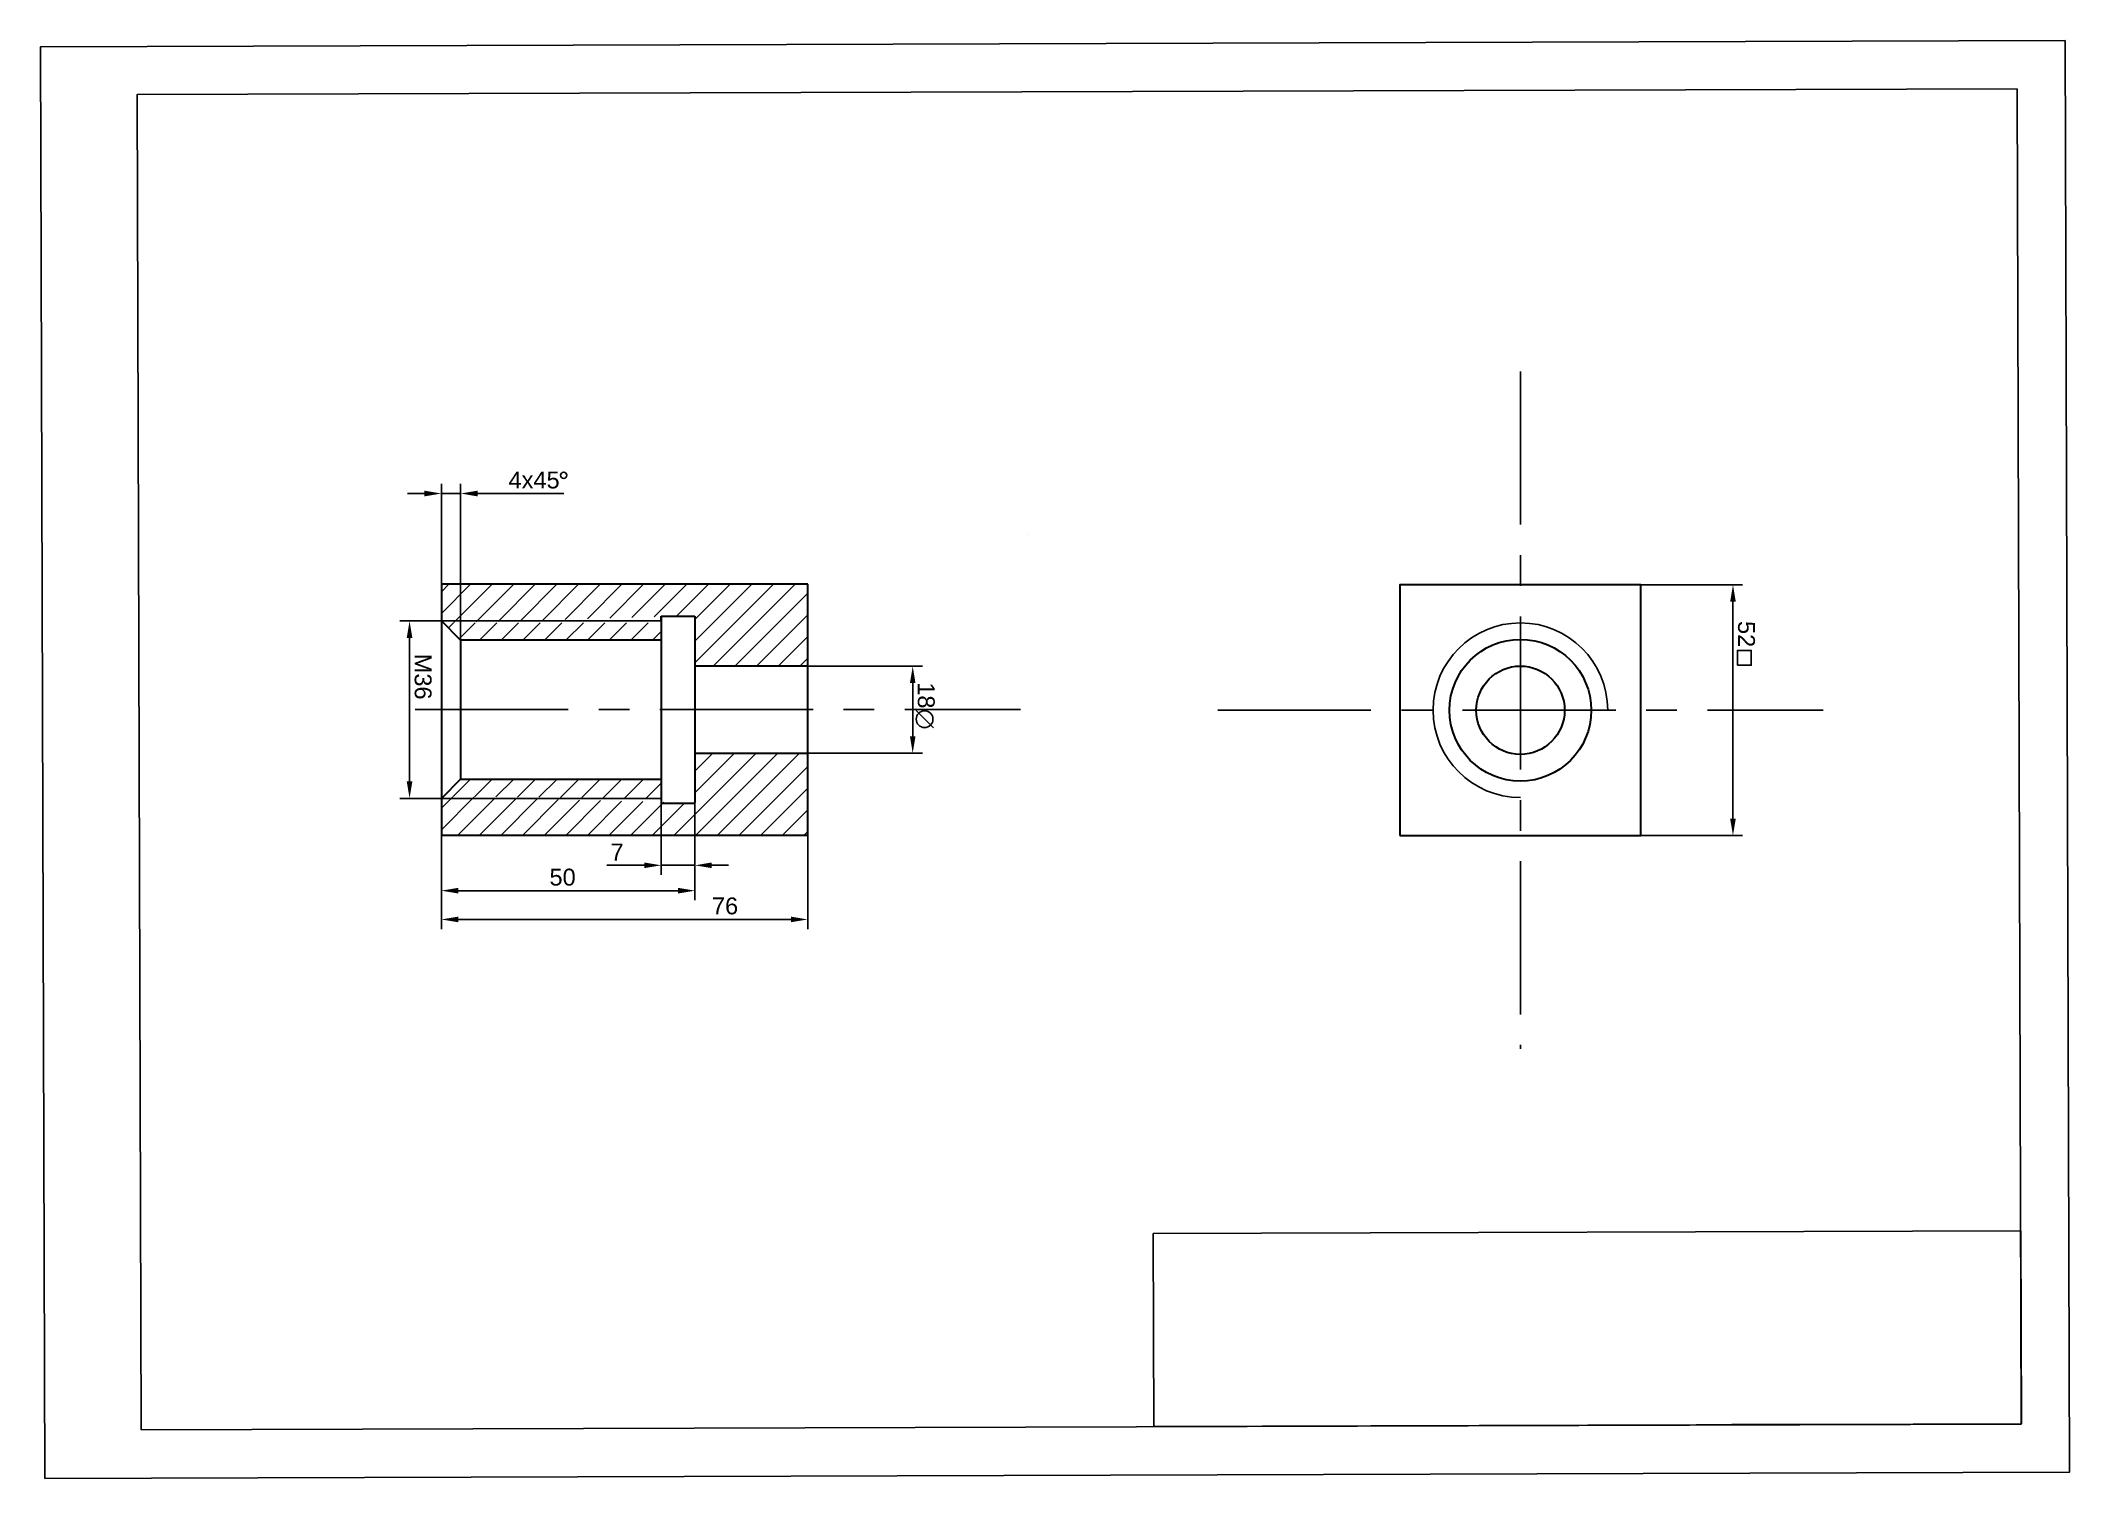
# Model space of a CAD drawing. Header units: inches. Extents: x -1 to 420, y 0 to 298.
import ezdxf

# ---------------------------------------------------------------- set-up
doc = ezdxf.new("R2010")
doc.units = ezdxf.units.IN
doc.header["$MEASUREMENT"] = 0
doc.linetypes.add('AXES', pattern=[50.8, 31.75, -6.35, 6.35, -6.35])
for name, color, linetype in [('axes', 160, 'AXES'), ('cotes', 6, 'Continuous'), ('hachures', 7, 'Continuous')]:
    doc.layers.add(name, color=color, linetype=linetype)
doc.layers.add('contour', color=7, linetype='Continuous', lineweight=30)
doc.styles.get("Standard").update_dxf_attribs({"font": 'arial.ttf'})
doc.dimstyles.new('Nouveau', dxfattribs={"dimtxt": 3.5, "dimasz": 3.5, "dimexe": 2, "dimexo": 0, "dimgap": 1, "dimtad": 1, "dimtxsty": 'Standard', "dimcen": 0, "dimadec": 0, "dimazin": 0, "dimtfac": 1, "dimtmove": 0, "dimatfit": 0, "dimfxl": 1, "dimarcsym": 0})

# ---------------------------------------------------------------- blocks, each defined once
blk = doc.blocks.new('*D9')
at = {"layer": 'cotes', "color": 0, "lineweight": -2, "transparency": 16777216}
for p, q in [((82.25, 185.47), (82.25, 206.31)), ((86.25, 173.87), (86.25, 206.31)), ((78.75, 204.31), (75.25, 204.31)), ((82.25, 204.31), (86.25, 204.31)), ((89.75, 204.31), (107.69, 204.31))]:
    blk.add_line(p, q, dxfattribs=at)
at = {"layer": 'cotes', "color": 0, "transparency": 16777216}
for points in [[(78.75, 204.89), (78.75, 203.72), (82.25, 204.31)], [(89.75, 204.89), (89.75, 203.72), (86.25, 204.31)]]:
    blk.add_solid(points, dxfattribs=at)
at = {"layer": 'Defpoints', "color": 0, "transparency": 16777216}
for p in [(82.25, 204.31), (82.25, 185.47), (86.25, 173.87)]:
    blk.add_point(p, dxfattribs=at)
at = {"layer": 'cotes', "color": 0, "transparency": 16777216, "insert": (100.81, 207.09), "char_height": 3.5, "attachment_point": 5}
blk.add_mtext(' 4x45', dxfattribs=at)
blk = doc.blocks.new('*D8')
at = {"layer": 'cotes', "color": 0, "lineweight": -2, "transparency": 16777216}
for p, q in [((158.25, 168.47), (182.03, 168.47)), ((180.03, 164.97), (180.03, 153.97)), ((158.25, 150.47), (182.03, 150.47))]:
    blk.add_line(p, q, dxfattribs=at)
at = {"layer": 'cotes', "color": 0, "transparency": 16777216}
for points in [[(180.61, 164.97), (179.45, 164.97), (180.03, 168.47)], [(180.61, 153.97), (179.45, 153.97), (180.03, 150.47)]]:
    blk.add_solid(points, dxfattribs=at)
at = {"layer": 'Defpoints', "color": 0, "transparency": 16777216}
for p in [(158.25, 168.47), (158.25, 150.47), (180.03, 150.47)]:
    blk.add_point(p, dxfattribs=at)
at = {"layer": 'cotes', "color": 0, "transparency": 16777216, "insert": (182.82, 162.44), "char_height": 3.5, "attachment_point": 5, "rotation": 270}
blk.add_mtext('18', dxfattribs=at)
blk = doc.blocks.new('*D10')
at = {"layer": 'cotes', "color": 0, "lineweight": -2, "transparency": 16777216}
for p, q in [((82.25, 177.87), (73.65, 177.87)), ((75.65, 174.37), (75.65, 144.57)), ((82.25, 141.07), (73.65, 141.07))]:
    blk.add_line(p, q, dxfattribs=at)
at = {"layer": 'cotes', "color": 0, "transparency": 16777216}
for points in [[(76.23, 174.37), (75.07, 174.37), (75.65, 177.87)], [(76.23, 144.57), (75.07, 144.57), (75.65, 141.07)]]:
    blk.add_solid(points, dxfattribs=at)
at = {"layer": 'Defpoints', "color": 0, "transparency": 16777216}
for p in [(82.25, 177.87), (75.65, 141.07), (82.25, 141.07)]:
    blk.add_point(p, dxfattribs=at)
at = {"layer": 'cotes', "color": 0, "transparency": 16777216, "insert": (78.44, 166.32), "char_height": 3.5, "width": 8.9243, "attachment_point": 5, "rotation": 270}
blk.add_mtext('M36', dxfattribs=at)
blk = doc.blocks.new('*D11')
at = {"layer": 'cotes', "color": 0, "lineweight": -2, "transparency": 16777216}
for p, q in [((82.25, 133.47), (82.25, 113.95)), ((158.25, 133.47), (158.25, 113.95)), ((154.75, 115.95), (85.75, 115.95))]:
    blk.add_line(p, q, dxfattribs=at)
at = {"layer": 'cotes', "color": 0, "transparency": 16777216}
for points in [[(85.75, 116.54), (85.75, 115.37), (82.25, 115.95)], [(154.75, 116.54), (154.75, 115.37), (158.25, 115.95)]]:
    blk.add_solid(points, dxfattribs=at)
at = {"layer": 'Defpoints', "color": 0, "transparency": 16777216}
for p in [(82.25, 133.47), (158.25, 133.47), (82.25, 115.95)]:
    blk.add_point(p, dxfattribs=at)
at = {"layer": 'cotes', "color": 0, "transparency": 16777216, "insert": (141.1, 118.74), "char_height": 3.5, "attachment_point": 5}
blk.add_mtext('76', dxfattribs=at)
blk = doc.blocks.new('*D12')
at = {"layer": 'cotes', "color": 0, "lineweight": -2, "transparency": 16777216}
for p, q in [((127.85, 140.07), (127.85, 125.18)), ((134.85, 140.21), (134.85, 125.18)), ((124.35, 127.18), (116.58, 127.18)), ((134.85, 127.18), (127.85, 127.18)), ((138.35, 127.18), (141.85, 127.18))]:
    blk.add_line(p, q, dxfattribs=at)
at = {"layer": 'cotes', "color": 0, "transparency": 16777216}
for points in [[(124.35, 127.77), (124.35, 126.6), (127.85, 127.18)], [(138.35, 127.77), (138.35, 126.6), (134.85, 127.18)]]:
    blk.add_solid(points, dxfattribs=at)
at = {"layer": 'Defpoints', "color": 0, "transparency": 16777216}
for p in [(127.85, 140.07), (134.85, 140.21), (127.85, 127.18)]:
    blk.add_point(p, dxfattribs=at)
at = {"layer": 'cotes', "color": 0, "transparency": 16777216, "insert": (118.71, 129.93), "char_height": 3.5, "attachment_point": 5}
blk.add_mtext('7', dxfattribs=at)
blk = doc.blocks.new('*D13')
at = {"layer": 'cotes', "color": 0, "lineweight": -2, "transparency": 16777216}
for p, q in [((82.25, 141.07), (82.25, 119.92)), ((134.85, 140.21), (134.85, 119.92)), ((131.35, 121.92), (85.75, 121.92))]:
    blk.add_line(p, q, dxfattribs=at)
at = {"layer": 'cotes', "color": 0, "transparency": 16777216}
for points in [[(85.75, 122.51), (85.75, 121.34), (82.25, 121.92)], [(131.35, 122.51), (131.35, 121.34), (134.85, 121.92)]]:
    blk.add_solid(points, dxfattribs=at)
at = {"layer": 'Defpoints', "color": 0, "transparency": 16777216}
for p in [(82.25, 141.07), (134.85, 140.21), (82.25, 121.92)]:
    blk.add_point(p, dxfattribs=at)
at = {"layer": 'cotes', "color": 0, "transparency": 16777216, "insert": (107.4, 124.71), "char_height": 3.5, "attachment_point": 5}
blk.add_mtext('50', dxfattribs=at)
blk = doc.blocks.new('*D14')
at = {"layer": 'cotes', "color": 0, "lineweight": -2, "transparency": 16777216}
for p, q in [((331.11, 185.36), (352.2, 185.36)), ((350.2, 181.86), (350.2, 136.86)), ((331.11, 133.36), (352.2, 133.36))]:
    blk.add_line(p, q, dxfattribs=at)
at = {"layer": 'cotes', "color": 0, "transparency": 16777216}
for points in [[(350.78, 181.86), (349.61, 181.86), (350.2, 185.36)], [(350.78, 136.86), (349.61, 136.86), (350.2, 133.36)]]:
    blk.add_solid(points, dxfattribs=at)
at = {"layer": 'Defpoints', "color": 0, "transparency": 16777216}
for p in [(331.11, 185.36), (331.11, 133.36), (350.2, 133.36)]:
    blk.add_point(p, dxfattribs=at)
at = {"layer": 'cotes', "color": 0, "transparency": 16777216, "insert": (352.98, 175.14), "char_height": 3.5, "attachment_point": 5, "rotation": 270}
blk.add_mtext('52', dxfattribs=at)

msp = doc.modelspace()

# ---------------------------------------------------------------- hatches: boundary and pattern name
at = {"layer": 'hachures'}
h = msp.add_hatch(dxfattribs=at)
h.set_pattern_fill('ANSI31', color=256, angle=0.17295)
h.set_pattern_definition([(45, (-116.2448, -1.0856), (-2.245064, 2.245064), [])])
h.paths.add_polyline_path([(158.248, 185.471), (82.248, 185.471), (82.248, 177.871), (82.648, 177.471), (134.774, 178.946), (134.942, 168.653), (158.248, 168.471)])
h.paths.add_polyline_path([(127.848, 177.471), (82.648, 177.471), (86.248, 173.871), (127.848, 173.871)], flags=17)
h.paths.add_polyline_path([(127.848, 145.071), (86.248, 145.071), (82.648, 141.471), (127.953, 141.096)], flags=17)
h.paths.add_polyline_path([(158.248, 150.471), (134.794, 150.425), (134.826, 140.104), (82.648, 141.471), (82.248, 141.071), (82.248, 133.471), (158.248, 133.471)])

# ---------------------------------------------------------------- linework, layer by layer
for p, q in [((82.248, 177.871), (127.85, 177.871)), ((82.248, 159.471), (86.248, 159.471)), ((82.248, 141.071), (127.847, 141.071)), ((409.982, 25.945), (409.982, 11.239)), ((369.982, 11.212), (349.982, 11.212)), ((369.982, 11.06), (369.982, 11.212)), ((409.982, 11.239), (389.982, 11.239))]:
    msp.add_line(p, q)
for points in [[(0, 0), (419.998, 1.268), (419.102, 298.266), (-0.897, 296.999)], [(19.97, 10.06), (409.968, 11.238), (409.132, 288.236), (19.134, 287.059)], [(410.062, 11.344), (230.063, 10.8), (229.942, 50.8), (409.941, 51.344)]]:
    msp.add_lwpolyline(points, close=True)
msp.add_arc((306.105, 159.358), 18.114, 360, 270)
at = {"layer": 'axes'}
for p, q in [((306.105, 229.615), (306.105, 89.101)), ((203.832, 195.836), (203.832, 195.836)), ((76.804, 159.471), (202.375, 159.471)), ((139.59, 159.471), (139.59, 159.471)), ((139.59, 159.471), (139.59, 159.471)), ((243.32, 159.358), (368.891, 159.358))]:
    msp.add_line(p, q, dxfattribs=at)
at = {"layer": 'contour'}
for p, q in [((158.248, 185.471), (82.248, 185.471)), ((82.248, 185.471), (82.248, 133.471)), ((158.248, 133.471), (158.248, 185.471)), ((86.248, 173.871), (82.248, 177.871)), ((127.85, 178.871), (127.847, 141.071)), ((127.85, 177.871), (127.85, 178.871)), ((127.85, 178.871), (134.85, 178.871)), ((134.85, 178.871), (134.85, 140.209)), ((127.848, 173.871), (86.248, 173.871)), ((86.248, 173.871), (86.248, 145.071)), ((86.248, 145.071), (82.248, 141.071)), ((86.248, 145.071), (127.848, 145.071)), ((127.847, 141.071), (127.847, 140.071)), ((127.847, 140.071), (134.851, 140.071)), ((134.851, 140.071), (134.851, 140.21)), ((82.248, 133.471), (158.248, 133.471))]:
    msp.add_line(p, q, dxfattribs=at)
for points in [[(281.105, 133.358), (331.105, 133.358), (331.105, 185.358), (281.105, 185.358)], [(158.248, 168.471), (134.847, 168.471), (134.847, 150.427), (158.248, 150.427)]]:
    msp.add_lwpolyline(points, close=True, dxfattribs=at)
for centre, radius in [((306.099, 159.345), 14.695), ((306.105, 159.354), 9.164)]:
    msp.add_circle(centre, radius, dxfattribs=at)
at = {"layer": 'cotes'}
msp.add_line((180.73, 159.267), (184.334, 155.689), dxfattribs=at)
msp.add_lwpolyline([(351.123, 168.679), (354, 168.679), (354, 171.756), (351.123, 171.756)], close=True, dxfattribs=at)
for centre, radius in [((107.64, 208.1), 0.647), ((182.5, 157.5), 1.74)]:
    msp.add_circle(centre, radius, dxfattribs=at)

# ---------------------------------------------------------------- dimensions: what is measured, and where the dimension line sits
for base, p1, p2, text, picture, middle in [((82.248, 204.305), (86.248, 173.871), (82.248, 185.471), ' 4x45', '*D9', (100.81, 204.305)), ((82.248, 121.923), (134.851, 140.21), (82.248, 141.071), '50', '*D13', (107.4, 121.923))]:
    dim = msp.add_linear_dim(base=base, p1=p1, p2=p2, text=text, dimstyle='Nouveau', dxfattribs=at)
    dim.commit()
    dim.dimension.update_dxf_attribs({"geometry": picture, "text_midpoint": middle, "dimtype": 160})
for base, p1, p2, picture, middle in [((350.198, 133.358), (331.105, 185.358), (331.105, 133.358), '*D14', (350.198, 175.138)), ((180.03, 150.471), (158.248, 168.471), (158.248, 150.471), '*D8', (180.03, 162.437))]:
    dim = msp.add_linear_dim(base=base, p1=p1, p2=p2, angle=90, dimstyle='Nouveau', dxfattribs=at)
    dim.commit()
    dim.dimension.update_dxf_attribs({"geometry": picture, "text_midpoint": middle, "dimtype": 160})
dim = msp.add_linear_dim(base=(75.651, 141.071), p1=(82.248, 177.871), p2=(82.248, 141.071), angle=90, text='M36', dimstyle='Nouveau', dxfattribs=at)
dim.commit()
dim.dimension.update_dxf_attribs({"geometry": '*D10', "text_midpoint": (75.651, 166.324), "dimtype": 160})
for base, p1, p2, picture, middle in [((127.847, 127.183), (134.851, 140.21), (127.847, 140.071), '*D12', (118.715, 127.183)), ((82.248, 115.953), (158.248, 133.471), (82.248, 133.471), '*D11', (141.103, 115.953))]:
    dim = msp.add_linear_dim(base=base, p1=p1, p2=p2, dimstyle='Nouveau', dxfattribs=at)
    dim.commit()
    dim.dimension.update_dxf_attribs({"geometry": picture, "text_midpoint": middle, "dimtype": 160})

doc.saveas('drawing.dxf')
